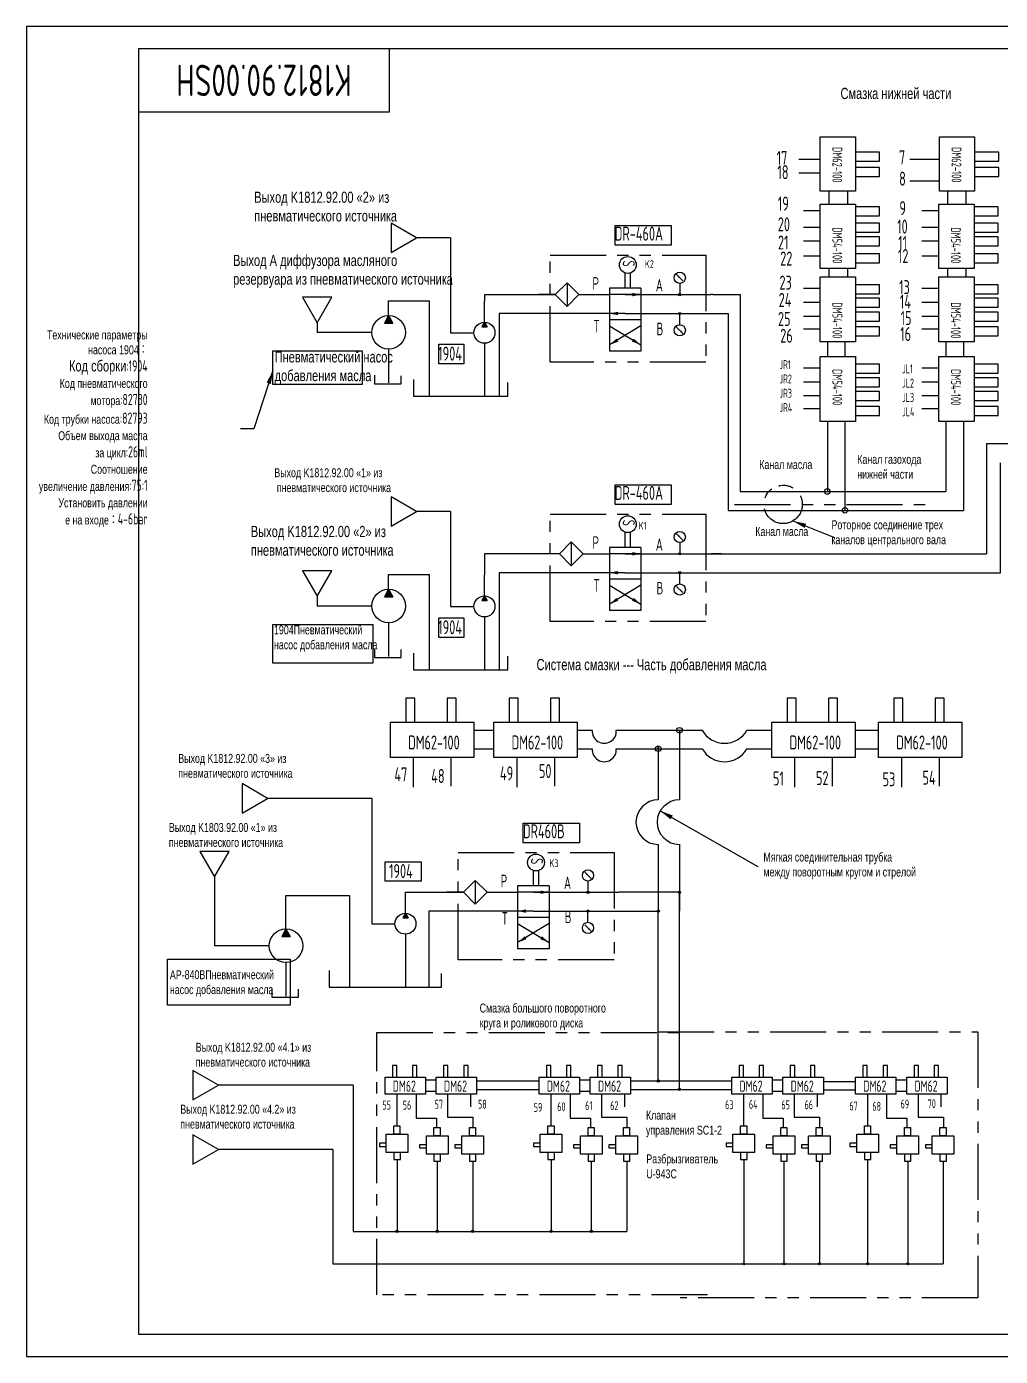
# Model space of a CAD drawing. Header units: millimetres. Extents: x 0 to 840, y 0 to 594.
# Drawn here: x 0 to 435, y 0 to 594 of the extents above; entities that cross this region are included whole.
import ezdxf
from ezdxf.enums import TextEntityAlignment as Align

# ---------------------------------------------------------------- set-up
doc = ezdxf.new("R2010")
doc.units = ezdxf.units.MM
doc.header["$LTSCALE"] = 20
doc.linetypes.add('F', pattern=[0.75, 0.5, -0.25])
doc.linetypes.add('K', pattern=[2.5, 1.25, -0.25, 0.25, -0.25, 0.25, -0.25])
for name, color, linetype in [('01', 7, 'Continuous'), ('02', 1, 'Continuous'), ('04', 2, 'F'), ('07', 6, 'K'), ('11', 3, 'Continuous')]:
    doc.layers.add(name, color=color, linetype=linetype)
doc.styles.get("Standard").update_dxf_attribs({"font": 'isocp', "width": 0.707, "bigfont": 'intecad.shx'})
doc.dimstyles.new('INTE', dxfattribs={"dimscale": 2, "dimtxt": 3.5, "dimasz": 3, "dimexe": 3, "dimexo": 0, "dimgap": 1, "dimtad": 1, "dimdec": 3, "dimdsep": 46, "dimtxsty": 'Standard', "dimcen": 0, "dimclrd": 1, "dimclre": 1, "dimclrt": 3, "dimaunit": 1, "dimadec": 0, "dimazin": 0, "dimtfac": 1, "dimtmove": 0, "dimatfit": 0, "dimfxl": 1, "dimarcsym": 0})

# ---------------------------------------------------------------- blocks, each defined once
blk = doc.blocks.new('mem2B')
blk.add_circle((0, -11.25), 3.75)
at = {"layer": '01'}
for p, q in [((0, -7.5), (-0.96, -9.16)), ((-0.96, -9.16), (0.96, -9.16)), ((0, -7.5), (0.96, -9.16))]:
    blk.add_line(p, q, dxfattribs=at)
blk.add_solid([(0, -7.5), (-0.96, -9.16), (0.96, -9.16)], dxfattribs=at)
at = {"layer": '02'}
for p, q in [((0, -7.5), (0, 0)), ((0, -15), (0, -22.5))]:
    blk.add_line(p, q, dxfattribs=at)
blk = doc.blocks.new('mem19')
at = {"layer": '01'}
blk.add_circle((0, 7.5), 2.5, dxfattribs=at)
at = {"layer": '02'}
for p, q in [((-1.41, 8.91), (1.41, 6.09)), ((0, 5), (0, 0))]:
    blk.add_line(p, q, dxfattribs=at)
blk.add_lwpolyline([(-1.41, 8.91, 0, 0.8, 0), (-0.34, 7.82, 0.8, 0.8, 0)], format="xyseb", dxfattribs=at)
blk = doc.blocks.new('mem18')
at = {"layer": '01'}
for p, q in [((7.5, 0), (12.8, 5.3)), ((7.5, 0), (12.8, -5.3)), ((12.8, 5.3), (18.11, 0)), ((12.8, -5.3), (18.11, 0))]:
    blk.add_line(p, q, dxfattribs=at)
at = {"layer": '02'}
for p, q in [((7.5, 0), (0, 0)), ((18.11, 0), (25.61, 0))]:
    blk.add_line(p, q, dxfattribs=at)
at = {"layer": '04'}
blk.add_line((12.8, 5.3), (12.8, -5.3), dxfattribs=at)
blk = doc.blocks.new('*U18', base_point=(251.96, 168.31))
at = {"layer": '01'}
for p, q in [((251.96, 168.31), (251.96, 182.31)), ((195.96, 168.31), (251.96, 168.31))]:
    blk.add_line(p, q, dxfattribs=at)
blk = doc.blocks.new('*U19')
at = {"layer": '04'}
blk.add_blockref('*U18', (0, 0), dxfattribs=at)
blk = doc.blocks.new('*U20')
at = {"layer": '01'}
for points in [[(415, 292), (25, 292)], [(25, 292), (25, 5)], [(25, 5), (415, 5)]]:
    blk.add_lwpolyline(points, dxfattribs=at)
at = {"layer": '02'}
for points in [[(420, 297), (0, 297)], [(0, 297), (0, 0)], [(0, 0), (420, 0)]]:
    blk.add_lwpolyline(points, dxfattribs=at)

msp = doc.modelspace()

# ---------------------------------------------------------------- linework, layer by layer
for p, q in [((189.22, 499.67), (174.11, 499.67)), ((274.27, 474.29), (291.62, 474.29)), ((291.62, 474.29), (305.44, 474.29)), ((306.32, 474.29), (305.44, 474.29)), ((260.2, 465.85), (211.02, 465.85)), ((274.27, 465.85), (301.77, 465.85)), ((189.22, 377.44), (174.11, 377.44)), ((274.27, 358.5), (291.62, 358.5)), ((291.62, 358.5), (305.44, 358.5)), ((310.3, 358.5), (305.44, 358.5)), ((260.2, 350.06), (220.65, 350.06)), ((274.27, 350.06), (309.98, 350.06)), ((291.48, 279.67), (291.48, 248.59)), ((281.99, 272.62), (281.99, 248.59)), ((154.16, 249.27), (107.57, 249.27)), ((281.99, 228.69), (281.99, 198.9)), ((291.48, 228.69), (291.48, 198.9)), ((233.28, 207.34), (250.62, 207.34)), ((250.62, 207.34), (264.45, 207.34)), ((291.48, 207.34), (264.45, 207.34)), ((219.21, 198.9), (179.6, 198.9)), ((233.28, 198.9), (281.99, 198.9)), ((145.73, 121.14), (85.61, 121.14)), ((136.68, 92.41), (85.61, 92.41))]:
    msp.add_line(p, q)
for points in [[(174.11, 499.67), (162.72, 506.24), (162.72, 493.1)], [(129.74, 461.75), (136.31, 473.13), (123.16, 473.13)], [(174.11, 377.44), (162.72, 384.01), (162.72, 370.87)], [(129.74, 339.52), (136.31, 350.91), (123.16, 350.91)], [(107.57, 249.27), (96.18, 255.84), (96.18, 242.69)], [(83.9, 214.2), (90.47, 225.58), (77.33, 225.58)], [(85.61, 121.14), (74.22, 127.72), (74.22, 114.57)], [(85.61, 92.41), (74.22, 98.98), (74.22, 85.84)]]:
    msp.add_lwpolyline(points, close=True)
for centre in [(161.64, 457.4), (161.64, 335.17), (115.8, 183.42)]:
    msp.add_circle(centre, 7.5)
at = {"layer": '01', "color": 7, "linetype": 'Continuous'}
for p, q in [((354.33, 534.6), (344.79, 534.6)), ((407.55, 534.6), (394.31, 534.6)), ((354.33, 528.53), (344.79, 528.53)), ((407.55, 525.03), (394.31, 525.03)), ((358.22, 520.42), (358.22, 514.74)), ((366.44, 520.42), (366.44, 514.74)), ((411.15, 520.42), (411.15, 514.74)), ((419.37, 520.42), (419.37, 514.74)), ((358.22, 485.91), (358.22, 482.22)), ((366.44, 485.91), (366.44, 482.22)), ((411.15, 485.91), (411.15, 482.22)), ((419.37, 485.91), (419.37, 482.22)), ((199.67, 279.67), (208.67, 279.67)), ((245.86, 279.67), (252.54, 279.67)), ((263.28, 279.67), (301.61, 279.67)), ((321.59, 279.67), (332.74, 279.67)), ((369.93, 279.67), (380.38, 279.67)), ((172.64, 267.56), (172.64, 254.32)), ((189.45, 267.56), (189.45, 254.66)), ((199.67, 271.45), (208.67, 271.45)), ((218.84, 267.56), (218.84, 254.32)), ((235.64, 267.56), (235.64, 254.66)), ((245.86, 271.45), (252.54, 271.45)), ((263.28, 271.45), (301.61, 271.45)), ((321.59, 271.45), (332.74, 271.45)), ((342.91, 267.56), (342.91, 254.32)), ((359.71, 267.56), (359.71, 254.66)), ((369.93, 271.45), (380.38, 271.45)), ((390.55, 267.56), (390.55, 254.32)), ((407.35, 267.56), (407.35, 254.66))]:
    msp.add_line(p, q, dxfattribs=at)
at = {"layer": '01'}
for p, q in [((354.33, 511.77), (346.81, 511.77)), ((407.26, 511.77), (399.74, 511.77)), ((189.22, 499.67), (189.22, 462.05)), ((354.33, 504.32), (346.81, 504.32)), ((407.26, 504.32), (399.74, 504.32)), ((354.33, 498.17), (346.81, 498.17)), ((407.26, 498.17), (399.74, 498.17)), ((354.33, 491.52), (346.81, 491.52)), ((407.26, 491.52), (399.74, 491.52)), ((267.24, 477.1), (267.24, 483.97)), ((269.61, 477.1), (269.61, 483.97)), ((260.2, 477.1), (260.2, 448.97)), ((274.27, 477.1), (260.2, 477.1)), ((274.27, 477.1), (274.27, 448.97)), ((354.33, 477.03), (346.81, 477.03)), ((407.26, 477.03), (399.74, 477.03)), ((161.64, 471.53), (179.67, 471.53)), ((179.67, 471.53), (179.67, 428.91)), ((204.42, 474.29), (236, 474.29)), ((204.42, 474.29), (204.42, 471.31)), ((246.6, 474.29), (260.2, 474.29)), ((306.32, 474.29), (318.59, 474.29)), ((318.59, 474.29), (318.59, 386.35)), ((354.33, 470.8), (346.81, 470.8)), ((407.26, 470.8), (399.74, 470.8)), ((161.64, 464.9), (159.72, 461.58)), ((161.64, 464.9), (163.56, 461.58)), ((211.02, 465.85), (211.02, 428.91)), ((301.77, 465.85), (306.71, 465.85)), ((306.71, 465.85), (313.26, 465.85)), ((313.26, 465.85), (313.26, 377.92)), ((354.33, 464.57), (346.81, 464.57)), ((407.26, 464.57), (399.74, 464.57)), ((129.74, 461.75), (129.74, 457.4)), ((154.14, 457.4), (129.74, 457.4)), ((159.72, 461.58), (163.56, 461.58)), ((189.22, 462.05), (189.22, 457.25)), ((274.27, 463.04), (260.2, 463.04)), ((354.33, 458.81), (346.81, 458.81)), ((407.26, 458.81), (399.74, 458.81)), ((189.22, 457.25), (199.73, 457.25)), ((357.5, 453.21), (357.5, 446.66)), ((365.36, 453.21), (365.36, 446.66)), ((410.43, 453.21), (410.43, 446.66)), ((418.29, 453.21), (418.29, 446.66)), ((274.27, 448.97), (260.2, 448.97)), ((204.42, 443.19), (204.42, 428.91)), ((354.33, 441.46), (346.81, 441.46)), ((407.26, 441.46), (399.74, 441.46)), ((155.28, 438.34), (155.28, 434.42)), ((155.28, 434.42), (167.18, 434.42)), ((167.18, 434.42), (167.18, 438.06)), ((172.66, 436.37), (172.66, 428.91)), ((214.9, 428.91), (214.9, 435.05)), ((354.33, 435.23), (346.81, 435.23)), ((407.26, 435.23), (399.74, 435.23)), ((172.66, 428.91), (214.9, 428.91)), ((354.33, 429.01), (346.81, 429.01)), ((407.26, 429.01), (399.74, 429.01)), ((354.33, 423.25), (346.81, 423.25)), ((407.26, 423.25), (399.74, 423.25)), ((357.5, 417.64), (357.5, 386.35)), ((365.36, 417.64), (365.36, 377.92)), ((410.43, 417.64), (410.43, 386.35)), ((418.29, 417.64), (418.29, 377.92)), ((455.39, 407.59), (428.51, 407.59)), ((428.51, 407.59), (428.51, 358.5)), ((434.76, 350.06), (434.76, 399.15)), ((318.59, 386.35), (410.43, 386.35)), ((189.22, 377.44), (189.22, 339.82)), ((313.26, 377.92), (418.29, 377.92)), ((267.24, 361.31), (267.24, 368.18)), ((269.61, 361.31), (269.61, 368.18)), ((230.39, 358.5), (204.42, 358.5)), ((204.42, 358.5), (204.42, 349.08)), ((255.99, 358.5), (260.2, 358.5)), ((274.27, 361.31), (260.2, 361.31)), ((260.2, 361.31), (260.2, 333.19)), ((274.27, 361.31), (274.27, 333.19)), ((303.25, 358.5), (428.51, 358.5)), ((161.64, 349.3), (179.67, 349.3)), ((179.67, 349.3), (179.67, 306.68)), ((211.02, 350.06), (211.02, 306.68)), ((220.65, 350.06), (211.02, 350.06)), ((274.27, 347.25), (260.2, 347.25)), ((303.25, 350.06), (434.76, 350.06)), ((129.74, 339.52), (129.74, 335.17)), ((161.64, 342.67), (159.72, 339.35)), ((159.72, 339.35), (163.56, 339.35)), ((161.64, 342.67), (163.56, 339.35)), ((189.22, 339.82), (189.22, 335.02)), ((154.14, 335.17), (129.74, 335.17)), ((189.22, 335.02), (199.73, 335.02)), ((274.27, 333.19), (260.2, 333.19)), ((204.42, 320.96), (204.42, 306.68)), ((155.28, 316.11), (155.28, 312.19)), ((167.18, 312.19), (167.18, 315.83)), ((155.28, 312.19), (167.18, 312.19)), ((172.66, 314.14), (172.66, 306.68)), ((214.9, 306.68), (214.9, 312.82)), ((172.66, 306.68), (214.9, 306.68)), ((281.99, 271.45), (281.99, 272.62)), ((154.16, 249.27), (154.16, 193.28)), ((83.9, 214.2), (83.9, 183.42)), ((226.24, 210.15), (226.24, 217.02)), ((228.62, 210.15), (228.62, 217.02)), ((219.21, 210.15), (219.21, 182.03)), ((233.28, 210.15), (219.21, 210.15)), ((233.28, 210.15), (233.28, 182.03)), ((115.8, 205.92), (144.09, 205.92)), ((144.09, 205.92), (144.09, 164.94)), ((169.13, 207.34), (195.01, 207.34)), ((205.61, 207.34), (219.21, 207.34)), ((291.48, 119.29), (291.48, 207.34)), ((179.6, 198.9), (179.6, 164.94)), ((233.28, 196.09), (219.21, 196.09)), ((281.99, 123.03), (281.99, 198.9)), ((115.8, 190.92), (113.89, 187.6)), ((115.8, 190.92), (117.72, 187.6)), ((154.16, 193.28), (164.45, 193.28)), ((113.89, 187.6), (117.72, 187.6)), ((108.3, 183.42), (83.9, 183.42)), ((169.13, 179.22), (169.13, 164.94)), ((233.28, 182.03), (219.21, 182.03)), ((135.12, 172.4), (135.12, 164.94)), ((185.26, 164.94), (185.26, 171.08)), ((109.45, 164.36), (109.45, 160.44)), ((109.45, 160.44), (121.35, 160.44)), ((121.35, 160.44), (121.35, 164.08)), ((135.12, 164.94), (185.26, 164.94)), ((145.73, 121.14), (145.73, 55.85)), ((178.06, 123.49), (182.88, 123.49)), ((200.92, 123.16), (228.8, 123.16)), ((200.92, 119.27), (228.8, 119.27)), ((246.83, 123.49), (251.65, 123.49)), ((269.69, 123.03), (314.82, 123.03)), ((269.69, 119.29), (314.82, 119.29)), ((332.85, 123.49), (337.67, 123.49)), ((355.71, 122.84), (370.1, 122.84)), ((355.71, 119.03), (370.1, 119.03)), ((388.13, 123.49), (392.95, 123.49)), ((165.34, 117.11), (165.34, 102.95)), ((173.89, 117.11), (173.89, 106.41)), ((178.06, 118.44), (182.88, 118.44)), ((187.91, 117.11), (187.91, 106.86)), ((198.13, 117.11), (198.13, 111.49)), ((234.11, 117.11), (234.11, 102.95)), ((242.67, 117.11), (242.67, 106.41)), ((246.83, 118.44), (251.65, 118.44)), ((256.69, 117.11), (256.69, 106.86)), ((266.9, 117.11), (266.9, 111.49)), ((320.13, 117.11), (320.13, 102.95)), ((328.69, 117.11), (328.69, 106.41)), ((332.85, 118.44), (337.67, 118.44)), ((342.71, 117.11), (342.71, 106.86)), ((352.92, 117.11), (352.92, 111.49)), ((375.41, 117.11), (375.41, 102.95)), ((383.97, 117.11), (383.97, 106.41)), ((388.13, 118.44), (392.95, 118.44)), ((397.99, 117.11), (397.99, 106.86)), ((408.2, 117.11), (408.2, 111.49)), ((173.89, 106.41), (182.94, 106.41)), ((182.94, 106.41), (182.94, 102.26)), ((187.91, 106.86), (199.24, 106.86)), ((199.24, 106.86), (199.24, 102.26)), ((242.67, 106.41), (251.71, 106.41)), ((251.71, 106.41), (251.71, 102.26)), ((256.69, 106.86), (268.01, 106.86)), ((268.01, 106.86), (268.01, 102.26)), ((328.69, 106.41), (337.73, 106.41)), ((337.73, 106.41), (337.73, 102.26)), ((342.71, 106.86), (354.03, 106.86)), ((354.03, 106.86), (354.03, 102.26)), ((383.97, 106.41), (393.01, 106.41)), ((393.01, 106.41), (393.01, 102.26)), ((397.99, 106.86), (409.31, 106.86)), ((409.31, 106.86), (409.31, 102.26)), ((136.68, 92.41), (136.68, 41.35)), ((165.42, 87.97), (165.42, 55.85)), ((183.32, 87.28), (183.32, 55.85)), ((199.15, 87.28), (199.15, 55.85)), ((234.2, 87.97), (234.2, 55.85)), ((252.09, 87.28), (252.09, 55.85)), ((267.93, 87.28), (267.93, 55.85)), ((320.21, 87.97), (320.21, 41.35)), ((338.11, 87.28), (338.11, 41.35)), ((353.94, 87.28), (353.94, 41.35)), ((375.5, 87.97), (375.5, 41.35)), ((393.39, 87.28), (393.39, 41.35)), ((409.22, 87.28), (409.22, 41.35)), ((145.73, 55.85), (267.93, 55.85)), ((136.68, 41.35), (409.22, 41.35))]:
    msp.add_line(p, q, dxfattribs=at)
at = {"layer": '01', "color": 7, "linetype": 'Continuous'}
for points in [[(370.05, 544.77), (370.05, 520.42), (354.33, 520.42), (354.33, 544.77)], [(423.27, 544.77), (423.27, 520.42), (407.55, 520.42), (407.55, 544.77)], [(370.05, 537.98), (370.05, 533.95), (380.79, 533.95), (380.79, 537.98)], [(423.27, 537.98), (423.27, 533.95), (434.01, 533.95), (434.01, 537.98)], [(370.05, 530.99), (370.05, 526.97), (380.79, 526.97), (380.79, 530.99)], [(423.27, 530.99), (423.27, 526.97), (434.01, 526.97), (434.01, 530.99)], [(370.05, 514.74), (370.05, 485.91), (354.33, 485.91), (354.33, 514.74)], [(370.05, 513.45), (370.05, 509.43), (380.79, 509.43), (380.79, 513.45)], [(422.98, 514.74), (422.98, 485.91), (407.26, 485.91), (407.26, 514.74)], [(422.98, 513.45), (422.98, 509.43), (433.73, 509.43), (433.73, 513.45)], [(370.05, 506.24), (370.05, 502.22), (380.79, 502.22), (380.79, 506.24)], [(422.98, 506.24), (422.98, 502.22), (433.73, 502.22), (433.73, 506.24)], [(370.05, 500.09), (370.05, 496.07), (380.79, 496.07), (380.79, 500.09)], [(422.98, 500.09), (422.98, 496.07), (433.73, 496.07), (433.73, 500.09)], [(370.05, 492.54), (370.05, 488.52), (380.79, 488.52), (380.79, 492.54)], [(422.98, 492.54), (422.98, 488.52), (433.73, 488.52), (433.73, 492.54)], [(370.05, 482.22), (370.05, 453.21), (354.33, 453.21), (354.33, 482.22)], [(422.98, 482.22), (422.98, 453.21), (407.26, 453.21), (407.26, 482.22)], [(370.05, 478.71), (370.05, 474.68), (380.79, 474.68), (380.79, 478.71)], [(422.98, 478.71), (422.98, 474.68), (433.73, 474.68), (433.73, 478.71)], [(370.05, 472.72), (370.05, 468.7), (380.79, 468.7), (380.79, 472.72)], [(422.98, 472.72), (422.98, 468.7), (433.73, 468.7), (433.73, 472.72)], [(370.05, 466.49), (370.05, 462.47), (380.79, 462.47), (380.79, 466.49)], [(422.98, 466.49), (422.98, 462.47), (433.73, 462.47), (433.73, 466.49)], [(370.05, 459.84), (370.05, 455.81), (380.79, 455.81), (380.79, 459.84)], [(422.98, 459.84), (422.98, 455.81), (433.73, 455.81), (433.73, 459.84)], [(370.05, 446.66), (370.05, 417.64), (354.33, 417.64), (354.33, 446.66)], [(422.98, 446.66), (422.98, 417.64), (407.26, 417.64), (407.26, 446.66)], [(370.05, 443.14), (370.05, 439.12), (380.79, 439.12), (380.79, 443.14)], [(422.98, 443.14), (422.98, 439.12), (433.73, 439.12), (433.73, 443.14)], [(370.05, 437.16), (370.05, 433.14), (380.79, 433.14), (380.79, 437.16)], [(422.98, 437.16), (422.98, 433.14), (433.73, 433.14), (433.73, 437.16)], [(370.05, 430.93), (370.05, 426.91), (380.79, 426.91), (380.79, 430.93)], [(422.98, 430.93), (422.98, 426.91), (433.73, 426.91), (433.73, 430.93)], [(370.05, 424.27), (370.05, 420.25), (380.79, 420.25), (380.79, 424.27)], [(422.98, 424.27), (422.98, 420.25), (433.73, 420.25), (433.73, 424.27)], [(169.27, 283.28), (173.29, 283.28), (173.29, 294.02), (169.27, 294.02)], [(187.76, 283.28), (191.78, 283.28), (191.78, 294.02), (187.76, 294.02)], [(215.46, 283.28), (219.48, 283.28), (219.48, 294.02), (215.46, 294.02)], [(233.95, 283.28), (237.98, 283.28), (237.98, 294.02), (233.95, 294.02)], [(339.53, 283.28), (343.55, 283.28), (343.55, 294.02), (339.53, 294.02)], [(358.03, 283.28), (362.05, 283.28), (362.05, 294.02), (358.03, 294.02)], [(387.17, 283.28), (391.19, 283.28), (391.19, 294.02), (387.17, 294.02)], [(405.66, 283.28), (409.68, 283.28), (409.68, 294.02), (405.66, 294.02)], [(162.47, 283.28), (199.67, 283.28), (199.67, 267.56), (162.47, 267.56)], [(208.67, 283.28), (245.86, 283.28), (245.86, 267.56), (208.67, 267.56)], [(332.74, 283.28), (369.93, 283.28), (369.93, 267.56), (332.74, 267.56)], [(380.38, 283.28), (417.57, 283.28), (417.57, 267.56), (380.38, 267.56)]]:
    msp.add_lwpolyline(points, close=True, dxfattribs=at)
at = {"layer": '01'}
for points in [[(163.32, 124.73), (165.27, 124.73), (165.27, 129.94), (163.32, 129.94)], [(172.29, 124.73), (174.24, 124.73), (174.24, 129.94), (172.29, 129.94)], [(186.17, 124.73), (188.13, 124.73), (188.13, 129.94), (186.17, 129.94)], [(195.14, 124.73), (197.09, 124.73), (197.09, 129.94), (195.14, 129.94)], [(232.09, 124.73), (234.04, 124.73), (234.04, 129.94), (232.09, 129.94)], [(241.06, 124.73), (243.01, 124.73), (243.01, 129.94), (241.06, 129.94)], [(254.95, 124.73), (256.9, 124.73), (256.9, 129.94), (254.95, 129.94)], [(263.91, 124.73), (265.86, 124.73), (265.86, 129.94), (263.91, 129.94)], [(318.11, 124.73), (320.06, 124.73), (320.06, 129.94), (318.11, 129.94)], [(327.08, 124.73), (329.03, 124.73), (329.03, 129.94), (327.08, 129.94)], [(340.97, 124.73), (342.92, 124.73), (342.92, 129.94), (340.97, 129.94)], [(349.93, 124.73), (351.88, 124.73), (351.88, 129.94), (349.93, 129.94)], [(373.39, 124.73), (375.34, 124.73), (375.34, 129.94), (373.39, 129.94)], [(382.36, 124.73), (384.31, 124.73), (384.31, 129.94), (382.36, 129.94)], [(396.25, 124.73), (398.2, 124.73), (398.2, 129.94), (396.25, 129.94)], [(405.21, 124.73), (407.16, 124.73), (407.16, 129.94), (405.21, 129.94)], [(160.03, 124.73), (178.06, 124.73), (178.06, 117.11), (160.03, 117.11)], [(182.88, 124.73), (200.92, 124.73), (200.92, 117.11), (182.88, 117.11)], [(228.8, 124.73), (246.83, 124.73), (246.83, 117.11), (228.8, 117.11)], [(251.65, 124.73), (269.69, 124.73), (269.69, 117.11), (251.65, 117.11)], [(314.82, 124.73), (332.85, 124.73), (332.85, 117.11), (314.82, 117.11)], [(337.67, 124.73), (355.71, 124.73), (355.71, 117.11), (337.67, 117.11)], [(370.1, 124.73), (388.13, 124.73), (388.13, 117.11), (370.1, 117.11)], [(392.95, 124.73), (410.99, 124.73), (410.99, 117.11), (392.95, 117.11)], [(163.98, 99.21), (163.98, 102.95), (166.7, 102.95), (166.7, 99.21)], [(181.88, 98.52), (181.88, 102.26), (184.59, 102.26), (184.59, 98.52)], [(197.71, 98.52), (197.71, 102.26), (200.43, 102.26), (200.43, 98.52)], [(232.75, 99.21), (232.75, 102.95), (235.47, 102.95), (235.47, 99.21)], [(250.65, 98.52), (250.65, 102.26), (253.37, 102.26), (253.37, 98.52)], [(266.48, 98.52), (266.48, 102.26), (269.2, 102.26), (269.2, 98.52)], [(318.77, 99.21), (318.77, 102.95), (321.49, 102.95), (321.49, 99.21)], [(336.67, 98.52), (336.67, 102.26), (339.39, 102.26), (339.39, 98.52)], [(352.5, 98.52), (352.5, 102.26), (355.22, 102.26), (355.22, 98.52)], [(374.05, 99.21), (374.05, 102.95), (376.77, 102.95), (376.77, 99.21)], [(391.95, 98.52), (391.95, 102.26), (394.67, 102.26), (394.67, 98.52)], [(407.78, 98.52), (407.78, 102.26), (410.5, 102.26), (410.5, 98.52)], [(160.57, 93.81), (160.57, 95.27), (157.51, 95.27), (157.51, 93.81)], [(160.57, 91.01), (160.57, 99.21), (170.24, 99.21), (170.24, 91.01)], [(178.47, 90.31), (178.47, 98.52), (188.14, 98.52), (188.14, 90.31)], [(194.3, 90.31), (194.3, 98.52), (203.97, 98.52), (203.97, 90.31)], [(229.34, 93.81), (229.34, 95.27), (226.28, 95.27), (226.28, 93.81)], [(229.34, 91.01), (229.34, 99.21), (239.01, 99.21), (239.01, 91.01)], [(247.24, 90.31), (247.24, 98.52), (256.91, 98.52), (256.91, 90.31)], [(263.07, 90.31), (263.07, 98.52), (272.74, 98.52), (272.74, 90.31)], [(315.36, 93.81), (315.36, 95.27), (312.3, 95.27), (312.3, 93.81)], [(315.36, 91.01), (315.36, 99.21), (325.03, 99.21), (325.03, 91.01)], [(333.26, 90.31), (333.26, 98.52), (342.93, 98.52), (342.93, 90.31)], [(349.09, 90.31), (349.09, 98.52), (358.76, 98.52), (358.76, 90.31)], [(370.64, 93.81), (370.64, 95.27), (367.58, 95.27), (367.58, 93.81)], [(370.64, 91.01), (370.64, 99.21), (380.31, 99.21), (380.31, 91.01)], [(388.54, 90.31), (388.54, 98.52), (398.21, 98.52), (398.21, 90.31)], [(404.37, 90.31), (404.37, 98.52), (414.04, 98.52), (414.04, 90.31)], [(163.98, 91.01), (163.98, 87.97), (166.86, 87.97), (166.86, 91.01)], [(178.47, 93.11), (178.47, 94.57), (175.41, 94.57), (175.41, 93.11)], [(181.88, 90.31), (181.88, 87.28), (184.76, 87.28), (184.76, 90.31)], [(194.3, 93.11), (194.3, 94.57), (191.24, 94.57), (191.24, 93.11)], [(197.71, 90.31), (197.71, 87.28), (200.59, 87.28), (200.59, 90.31)], [(232.75, 91.01), (232.75, 87.97), (235.64, 87.97), (235.64, 91.01)], [(247.24, 93.11), (247.24, 94.57), (244.18, 94.57), (244.18, 93.11)], [(250.65, 90.31), (250.65, 87.28), (253.54, 87.28), (253.54, 90.31)], [(263.07, 93.11), (263.07, 94.57), (260.01, 94.57), (260.01, 93.11)], [(266.48, 90.31), (266.48, 87.28), (269.37, 87.28), (269.37, 90.31)], [(318.77, 91.01), (318.77, 87.97), (321.66, 87.97), (321.66, 91.01)], [(333.26, 93.11), (333.26, 94.57), (330.2, 94.57), (330.2, 93.11)], [(336.67, 90.31), (336.67, 87.28), (339.55, 87.28), (339.55, 90.31)], [(349.09, 93.11), (349.09, 94.57), (346.03, 94.57), (346.03, 93.11)], [(352.5, 90.31), (352.5, 87.28), (355.39, 87.28), (355.39, 90.31)], [(374.05, 91.01), (374.05, 87.97), (376.94, 87.97), (376.94, 91.01)], [(388.54, 93.11), (388.54, 94.57), (385.48, 94.57), (385.48, 93.11)], [(391.95, 90.31), (391.95, 87.28), (394.83, 87.28), (394.83, 90.31)], [(404.37, 93.11), (404.37, 94.57), (401.31, 94.57), (401.31, 93.11)], [(407.78, 90.31), (407.78, 87.28), (410.67, 87.28), (410.67, 90.31)]]:
    msp.add_lwpolyline(points, close=True, dxfattribs=at)
for centre, radius in [((268.42, 487.54), 3.76), ((291.62, 474.29), 0.5), ((291.62, 465.85), 0.5), ((357.5, 386.35), 1.25), ((268.42, 371.75), 3.76), ((365.36, 377.92), 1.25), ((291.62, 358.5), 0.5), ((291.62, 350.06), 0.5), ((291.48, 279.67), 1.25), ((281.99, 271.45), 1.25), ((227.43, 220.59), 3.76), ((250.62, 207.34), 0.5), ((291.48, 207.34), 0.5), ((250.62, 198.9), 0.5), ((281.99, 198.9), 0.5), ((281.99, 123.03), 0.5), ((291.48, 119.29), 0.5), ((165.42, 55.85), 0.5), ((183.32, 55.85), 0.5), ((199.15, 55.85), 0.5), ((234.2, 55.85), 0.5), ((252.09, 55.85), 0.5), ((320.21, 41.35), 0.5), ((338.11, 41.35), 0.5), ((353.94, 41.35), 0.5), ((375.5, 41.35), 0.5), ((393.39, 41.35), 0.5)]:
    msp.add_circle(centre, radius, dxfattribs=at)
for centre, radius, start, end in [((257.91, 279.25), 5.39, 175.54817, 4.45183), ((311.6, 285.36), 11.5, 209.6585, 330.3415), ((257.91, 271.03), 5.39, 175.54817, 4.45183), ((311.6, 277.14), 11.5, 209.6585, 330.3415), ((281.99, 238.64), 9.95, 90, 270), ((291.48, 238.64), 9.95, 90, 270)]:
    msp.add_arc(centre, radius, start, end, dxfattribs=at)
for points in [[(161.64, 464.9), (159.72, 461.58), (163.56, 461.58)], [(161.64, 342.67), (159.72, 339.35), (163.56, 339.35)], [(115.8, 190.92), (113.89, 187.6), (117.72, 187.6)]]:
    msp.add_solid(points, dxfattribs=at)
at = {"layer": '02'}
for p, q in [((161.64, 464.9), (161.64, 471.53)), ((274.27, 474.29), (260.2, 474.29)), ((267.24, 474.29), (274.27, 474.29)), ((267.24, 465.85), (260.2, 465.85)), ((267.24, 465.85), (274.27, 465.85)), ((260.2, 460.28), (274.27, 451.79)), ((274.27, 460.28), (260.2, 451.79)), ((161.64, 449.9), (161.64, 434.9)), ((274.27, 358.5), (260.2, 358.5)), ((267.24, 358.5), (274.27, 358.5)), ((161.64, 342.67), (161.64, 349.3)), ((267.24, 350.06), (260.2, 350.06)), ((267.24, 350.06), (274.27, 350.06)), ((260.2, 344.49), (274.27, 336)), ((274.27, 344.49), (260.2, 336)), ((161.64, 327.67), (161.64, 312.67)), ((115.8, 190.92), (115.8, 205.92)), ((233.28, 207.34), (219.21, 207.34)), ((226.24, 207.34), (233.28, 207.34)), ((226.24, 198.9), (219.21, 198.9)), ((226.24, 198.9), (233.28, 198.9)), ((233.28, 193.33), (219.21, 184.84)), ((219.21, 193.33), (233.28, 184.84)), ((115.8, 175.92), (115.8, 160.92))]:
    msp.add_line(p, q, dxfattribs=at)
at = {"layer": '02', "color": 1, "linetype": 'Continuous'}
for points in [[(262.71, 505.12), (287.77, 505.12), (287.77, 496.39), (262.71, 496.39)], [(184.09, 452.09), (195.23, 452.09), (195.23, 443.37), (184.09, 443.37)], [(109.99, 449.1), (149.84, 449.1), (149.84, 434.19), (109.99, 434.19)], [(262.71, 389.33), (287.77, 389.33), (287.77, 380.6), (262.71, 380.6)], [(109.99, 326.87), (154.61, 326.87), (154.61, 309.69), (109.99, 309.69)], [(184.09, 329.87), (195.23, 329.87), (195.23, 321.14), (184.09, 321.14)], [(221.72, 238.17), (246.78, 238.17), (246.78, 229.45), (221.72, 229.45)], [(160.15, 220.95), (176.18, 220.95), (176.18, 212.23), (160.15, 212.23)], [(62.94, 177.47), (117.64, 177.47), (117.64, 156.92), (62.94, 156.92)]]:
    msp.add_lwpolyline(points, close=True, dxfattribs=at)
at = {"layer": '02'}
for points in [[(274.27, 474.29, 0, 1.5, 0), (270.5, 474.29, 1.5, 1.5, 0)], [(260.2, 465.85, 0, 1.5, 0), (263.97, 465.85, 1.5, 1.5, 0)], [(260.2, 451.79, 0, 1.5, 0), (263.78, 453.96, 1.5, 1.5, 0)], [(274.27, 451.79, 0, 1.5, 0), (270.69, 453.96, 1.5, 1.5, 0)], [(337.76, 389.18, 0, 0.8, 0), (335.79, 388.83, 0.8, 0.8, 0)], [(274.27, 358.5, 0, 1.5, 0), (270.5, 358.5, 1.5, 1.5, 0)], [(260.2, 350.06, 0, 1.5, 0), (263.97, 350.06, 1.5, 1.5, 0)], [(260.2, 336, 0, 1.5, 0), (263.78, 338.17, 1.5, 1.5, 0)], [(274.27, 336, 0, 1.5, 0), (270.69, 338.17, 1.5, 1.5, 0)], [(233.28, 207.34, 0, 1.5, 0), (229.51, 207.34, 1.5, 1.5, 0)], [(219.21, 198.9, 0, 1.5, 0), (222.98, 198.9, 1.5, 1.5, 0)], [(219.21, 184.84, 0, 1.5, 0), (222.79, 187.01, 1.5, 1.5, 0)], [(233.28, 184.84, 0, 1.5, 0), (229.7, 187.01, 1.5, 1.5, 0)]]:
    msp.add_lwpolyline(points, format="xyseb", dxfattribs=at)
at = {"layer": '07', "color": 6, "linetype": 'K'}
msp.add_line((316.11, 380.59), (401.25, 380.59), dxfattribs=at)
at = {"layer": '07'}
for p, q in [((156.33, 144.63), (291.89, 144.63)), ((156.33, 27.45), (156.33, 144.63)), ((281.97, 144.92), (424.76, 144.92)), ((424.76, 144.92), (424.76, 26.12)), ((303.93, 27.45), (156.33, 27.45)), ((424.76, 26.12), (291.75, 26.12))]:
    msp.add_line(p, q, dxfattribs=at)
for points in [[(233.69, 491.95), (303.25, 491.95), (303.25, 444.07), (233.69, 444.07)], [(233.69, 376.17), (303.25, 376.17), (303.25, 328.28), (233.69, 328.28)], [(192.7, 225.01), (262.26, 225.01), (262.26, 177.12), (192.7, 177.12)]]:
    msp.add_lwpolyline(points, close=True, dxfattribs=at)
at = {"layer": '07', "color": 6, "linetype": 'K'}
msp.add_circle((337.76, 380.59), 8.58, dxfattribs=at)

# ---------------------------------------------------------------- block references
at = {"layer": '01'}
for name, p, xscale, yscale, zscale in [('*U20', (0, 0), 2, 2, 2), ('mem2B', (204.42, 471.31), 1.25, 1.25, 1.25), ('mem2B', (204.42, 349.08), 1.25, 1.25, 1.25), ('mem2B', (169.13, 207.34), 1.25, 1.25, 1.25)]:
    msp.add_blockref(name, p, dxfattribs=dict(at, xscale=xscale, yscale=yscale, zscale=zscale))
at = {"layer": '01', "xscale": 2, "yscale": 2}
msp.add_blockref('*U19', (162, 556), dxfattribs=at)
at = {"layer": '01'}
for name, p in [('mem19', (291.62, 474.29)), ('mem18', (228.5, 474.29)), ('mem19', (291.62, 358.5)), ('mem18', (230.39, 358.5)), ('mem19', (250.62, 207.34)), ('mem18', (187.51, 207.34))]:
    msp.add_blockref(name, p, dxfattribs=at)
at = {"layer": '01', "rotation": 180}
for p in [(291.62, 465.85), (291.62, 350.06), (250.62, 198.9)]:
    msp.add_blockref('mem19', p, dxfattribs=at)

# ---------------------------------------------------------------- texts
at = {"layer": '01', "width": 0.707}
for p in [(266.13, 489.49), (266.13, 373.7), (225.14, 222.54)]:
    msp.add_text('S', height=5.4, rotation=270, dxfattribs=at).set_placement(p)
for s, p in [('P', (252.63, 476.5)), ('A', (280.89, 475.67)), ('T', (253.09, 457.36)), ('B', (281.25, 456.13)), ('P', (252.63, 360.71)), ('A', (280.89, 359.89)), ('T', (253.09, 341.58)), ('B', (281.25, 340.34)), ('P', (211.64, 209.55)), ('A', (239.89, 208.73)), ('T', (212.1, 192.83)), ('B', (240.26, 193.52))]:
    msp.add_text(s, height=5.62, dxfattribs=at).set_placement(p)
at = {"layer": '01', "attachment_point": 1}
for s, insert, char_height, width in [('{\\fArial|b0|i0|c204|p34;\\C3;Смазка нижней части}', (363.38, 566.65), 5, 97.0967), ('{\\fArial|b0|i0|c204|p34;\\C3;Выход K1812.92.00 «2» из пневматического источника}', (101.62, 520.28), 5, 97.0967), ('{\\fArial|b0|i0|c204|p34;\\C3;Выход А диффузора масляного резервуара из пневматического источника}', (92.19, 492.05), 5, 100.2468), ('{\\fArial|b0|i0|c204|p34;\\C3;Пневматический насос добавления масла}', (110.73, 448.96), 5, 55.9035), ('{\\fArial|b0|i0|c204|p34;\\C3;Канал масла}', (327.11, 400.35), 4, 24.6327), ('{\\fArial|b0|i0|c204|p34;\\C3;Канал газохода нижней части}', (370.86, 402.71), 4, 36.2625), ('{\\fArial|b0|i0|c204|p34;\\C3;Выход K1812.92.00 «1» из\\fArial|b0|i0|c0|p34;\\P\\fArial|b0|i0|c204|p34; пневматического источника}', (110.6, 396.73), 4, 97.0967), ('{\\fArial|b0|i0|c204|p34;\\C3;Выход K1812.92.00 «2» из пневматического источника}', (100.11, 370.97), 5, 97.0967), ('{\\fArial|b0|i0|c204|p34;\\C3;Канал масла}', (325.33, 370.48), 4, 24.6327), ('{\\fArial|b0|i0|c204|p34;\\C3;Роторное соединение трех \\fArial|b0|i0|c0|p34;\\P\\fArial|b0|i0|c204|p34;каналов центрального вала}', (359.36, 373.45), 4, 97.0967), ('{\\fArial|b0|i0|c0|p34;\\C3;1904\\fArial|b0|i0|c204|p34;Пневматический насос добавления масла}', (110.44, 326.53), 4, 46.4185), ('{\\fArial|b0|i0|c204|p34;\\C3;Выход K1812.92.00 «3» из пневматического источника}', (67.72, 269.12), 4, 76.7052), ('{\\fArial|b0|i0|c204|p34;\\C3;Выход K1803.92.00 «1» из пневматического источника}', (63.52, 238.26), 4, 76.7052), ('{\\fArial|b0|i0|c204|p34;\\C3;Мягкая соединительная трубка\\fArial|b0|i0|c0|p34;\\P\\fArial|b0|i0|c204|p34;между поворотным кругом и стрелой}', (328.95, 225.04), 4, 97.0967), ('{\\fArial|b0|i0|c204|p34;\\C3;AP-840BПневматический \\fArial|b0|i0|c0|p34;\\P\\fArial|b0|i0|c204|p34;насос добавления масла}', (63.97, 172.5), 4, 76.7052), ('{\\fArial|b0|i0|c204|p34;\\C3;Выход K1812.92.00 «4.1» из пневматического источника}', (75.5, 140.08), 4, 76.7052), ('{\\fArial|b0|i0|c204|p34;\\C3;Выход K1812.92.00 «4.2» из пневматического источника}', (68.62, 112.41), 4, 76.7052), ('{\\fArial|b0|i0|c204|p34;\\C3;Клапан управления SC1-2}', (276.52, 109.72), 4, 34.5907), ('{\\fArial|b0|i0|c204|p34;\\C3;Разбрызгиватель U-943C}', (276.68, 90.22), 4, 32.6866)]:
    msp.add_mtext(s, dxfattribs=dict(at, insert=insert, char_height=char_height, width=width))
at = {"layer": '01', "color": 3, "insert": (54.02, 414.36), "char_height": 5, "attachment_point": 6}
msp.add_mtext('{\\fArial|b0|i0|c204|p34;\\H0.8x;Технические параметры\\H1.25x; \\fArial|b0|i0|c0|p34;\\P\\fArial|b0|i0|c204|p34;\\H0.8x;насоса 1904\\Fisocp,intecad|c134;：}\\P{\\fArial|b0|i0|c204|p34;Код сборки}:1904\\P{\\fArial|b0|i0|c204|p34;\\H0.8x;Код пневматического\\fArial|b0|i0|c0|p34;\\P\\fArial|b0|i0|c204|p34; мотора}:82730\\P{\\fArial|b0|i0|c204|p34;\\H0.8x;Код трубки насоса}:82793\\P{\\fArial|b0|i0|c204|p34;\\H0.8x;Объем выхода масла\\fArial|b0|i0|c0|p34;\\P\\fArial|b0|i0|c204|p34; за цикл}:26ml\\P{\\fArial|b0|i0|c204|p34;\\H0.8x;Соотношение \\fArial|b0|i0|c0|p34;\\P\\fArial|b0|i0|c204|p34;увеличение давления}:75:1\\P{\\fArial|b0|i0|c204|p34;\\H0.8x;Установить давлении \\fArial|b0|i0|c0|p34;\\P\\fArial|b0|i0|c204|p34;е на входе\\Fisocp,intecad|c134;：}4-6bar', dxfattribs=at)
at = {"layer": '11', "width": 0.69384}
msp.add_text('K1812.90.00SH', height=14, rotation=180, dxfattribs=at).set_placement((145.14, 577), (66.86, 577), align=Align.FIT)
at = {"layer": '11', "color": 3, "linetype": 'Continuous', "width": 0.707}
for s, height, p in [('17', 6.25, (334.88, 532.2)), ('7', 6.25, (389.46, 532.49)), ('18', 6.25, (335.19, 525.84)), ('8', 6.25, (389.56, 522.94)), ('19', 6.25, (335.39, 511.8)), ('9', 6.25, (389.67, 509.75)), ('20', 6.25, (335.39, 502.54)), ('10', 6.25, (388.67, 501.54)), ('DR-460A', 6.25, (262.6, 498.39)), ('21', 6.25, (335.46, 494.44)), ('11', 6.25, (389.13, 494.25)), ('22', 6.25, (336.46, 487.27)), ('12', 6.25, (389.01, 488.38)), ('K2', 3.5, (276.05, 486.18)), ('23', 6.25, (336.12, 476.54)), ('13', 6.25, (389.53, 474.5)), ('24', 6.25, (335.79, 468.8)), ('14', 6.25, (389.86, 468.02)), ('25', 6.25, (335.46, 460.27)), ('15', 6.25, (390.2, 460.68)), ('26', 6.25, (336.46, 452.78)), ('16', 6.25, (390.03, 453.54)), ('1904', 6.25, (183.76, 444.8)), ('JR1', 4, (336.13, 441.02)), ('JL1', 4, (390.92, 439.14)), ('JR2', 4, (336.13, 434.62)), ('JL2', 4, (390.92, 432.74)), ('JR3', 4, (336.13, 428.22)), ('JL3', 4, (390.92, 426.34)), ('JR4', 4, (336.13, 421.82)), ('JL4', 4, (390.92, 419.94)), ('DR-460A', 6.25, (262.6, 382.6)), ('K1', 3.5, (273.27, 369.31)), ('1904', 6.25, (183.76, 322.57)), ('47', 6.25, (164.22, 256.84)), ('48', 6.25, (180.64, 256.12)), ('49', 6.25, (211.32, 257.33)), ('50', 6.25, (228.73, 258.3)), ('52', 6.25, (352.43, 255.19)), ('54', 6.25, (399.98, 255.37)), ('51', 6.25, (333.22, 255.02)), ('53', 6.25, (382.16, 254.68)), ('DR460B', 6.25, (221.6, 231.44)), ('1904', 6.25, (161.8, 213.66)), ('K3', 3.5, (233.44, 218.55)), ('55', 4, (158.86, 110.25)), ('56', 4, (167.93, 110.22)), ('57', 4, (182.19, 110.61)), ('58', 4, (201.54, 110.67)), ('59', 4, (226.42, 109.21)), ('60', 4, (236.91, 109.54)), ('61', 4, (249.4, 109.99)), ('62', 4, (260.58, 110.01)), ('63', 4, (311.86, 110.41)), ('64', 4, (322.47, 110.57)), ('65', 4, (336.95, 110.35)), ('66', 4, (347.32, 110.38)), ('67', 4, (367.31, 109.85)), ('68', 4, (377.59, 109.71)), ('69', 4, (390.2, 110.73)), ('70', 4, (402.32, 110.84))]:
    msp.add_text(s, height=height, dxfattribs=at).set_placement(p)
at = {"layer": '11', "color": 3, "linetype": 'Continuous', "char_height": 4.331, "width": 21.251, "attachment_point": 1, "rotation": 270}
for s, insert in [('DM62-100', (364.12, 540.27)), ('DM62-100', (417.34, 540.27)), ('DM54-100', (364.12, 504.36)), ('DM54-100', (417.05, 504.36)), ('DM54-100', (364.12, 470.84)), ('DM54-100', (417.05, 470.84)), ('DM54-100', (364.12, 440.98)), ('DM54-100', (417.05, 440.98))]:
    msp.add_mtext(s, dxfattribs=dict(at, insert=insert))
at = {"layer": '11', "color": 3, "linetype": 'Continuous', "attachment_point": 1}
for s, insert, char_height, width in [('{\\fArial|b0|i0|c204|p34;Система смазки --- Часть добавления масла}', (227.66, 311.52), 5, 283.835), ('DM62-100', (170.34, 277.35), 6.25, 12.88), ('DM62-100', (216.53, 277.35), 6.25, 12.88), ('DM62-100', (340.61, 277.35), 6.25, 12.88), ('DM62-100', (388.24, 277.35), 6.25, 12.88), ('{\\fArial|b0|i0|c204|p34;Смазка большого поворотного\\fArial|b0|i0|c0|p34;\\P\\fArial|b0|i0|c204|p34;круга и роликового диска}', (202.27, 157.61), 4, 97.468), ('DM62', (163.48, 123.23), 5, 10.3038), ('DM62', (186.34, 123.23), 5, 10.3038), ('DM62', (232.26, 123.23), 5, 10.3038), ('DM62', (255.11, 123.23), 5, 10.3038), ('DM62', (318.27, 123.23), 5, 10.3038), ('DM62', (341.13, 123.23), 5, 10.3038), ('DM62', (373.56, 123.23), 5, 10.3038), ('DM62', (396.41, 123.23), 5, 10.3038)]:
    msp.add_mtext(s, dxfattribs=dict(at, insert=insert, char_height=char_height, width=width))

# ---------------------------------------------------------------- leaders
at = {"layer": '01', "annotation_type": 0, "has_hookline": 1, "hookline_direction": 1, "text_width": 48.37}
msp.add_leader([(109.99, 440.38), (101.52, 414.36), (95.52, 414.36)], dimstyle='INTE', override={"dimgap": 1, "dimtad": 0}, dxfattribs=at)
at = {"layer": '01'}
for points in [[(342.13, 373.2), (360.64, 365.85)], [(282.79, 243.74), (326.42, 218.77)]]:
    msp.add_leader(points, dimstyle='INTE', override={"dimgap": 1, "dimtad": 0}, dxfattribs=at)

doc.saveas('drawing.dxf')
